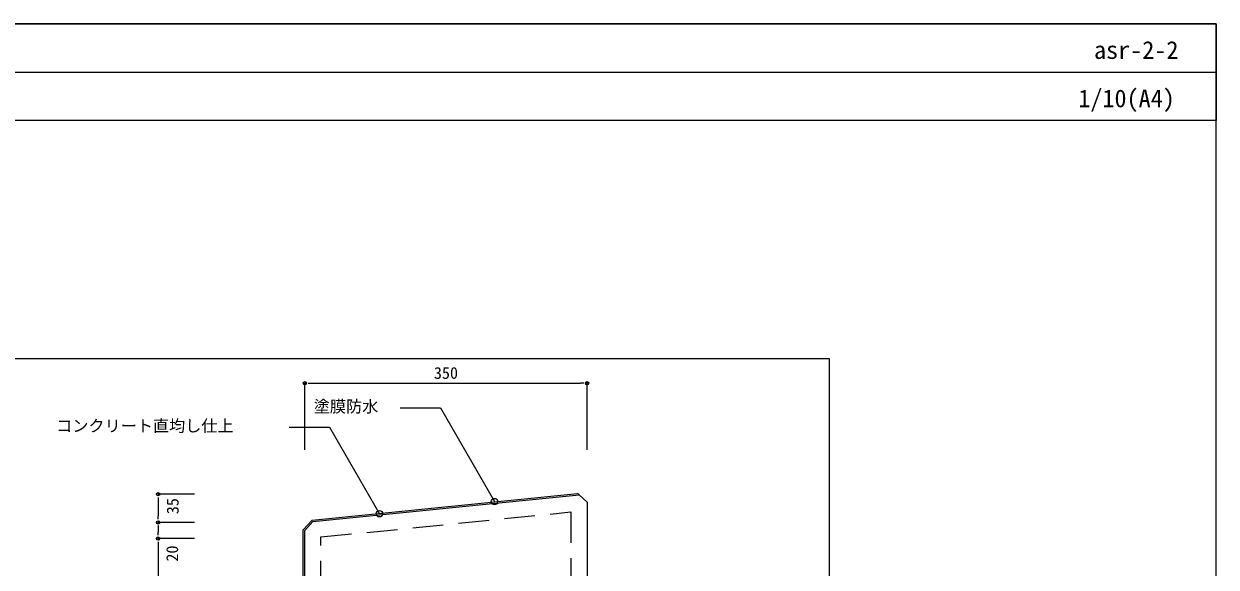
# Model space of a CAD drawing. Units: millimetres, scale not verified. Extents: x -1380 to 1380, y -955 to 955.
# Drawn here: x -98 to 1380, y 282 to 955 of the extents above; entities that cross this region are included whole.
import ezdxf
from ezdxf.enums import TextEntityAlignment as Align

# ---------------------------------------------------------------- set-up
doc = ezdxf.new("R2010")
doc.units = ezdxf.units.MM
doc.header["$LTSCALE"] = 3
doc.linetypes.add('USER1', pattern=[19.05, 12.7, -6.35])
for name, color, linetype, lineweight in [('0-0_0', 7, 'Continuous', 9), ('0-3_KUTAI', 3, 'Continuous', 18), ('0-4_BOUSUI', 1, 'Continuous', 18), ('0-5_MOJI', 7, 'Continuous', 18), ('0-6_sunpo', 7, 'Continuous', 18), ('0-B_WAKU', 7, 'Continuous', 18)]:
    doc.layers.add(name, color=color, linetype=linetype, lineweight=lineweight)
doc.styles.add('ＭＳ ゴシック', font='')
doc.styles.get('ＭＳ ゴシック').set_extended_font_data('MS Gothic')

# ---------------------------------------------------------------- blocks, each defined once
blk = doc.blocks.new('_DOT')
at = {"layer": '0-0_0'}
for p, q in [((-0.5, 0), (-1, 0)), ((0.25, 0), (-0.25, 0))]:
    blk.add_line(p, q, dxfattribs=at)
blk.add_circle((0, 0), 0.25, dxfattribs=at)

msp = doc.modelspace()

# ---------------------------------------------------------------- linework, layer by layer
at = {"layer": '0-0_0', "lineweight": 18}
msp.add_line((-1379.957, 895.031), (1380.043, 895.031), dxfattribs=at)
msp.add_lwpolyline([(900.043, -659.969), (-899.957, -659.969), (-899.957, 540.031), (900.043, 540.031)], close=True, dxfattribs=at)
at = {"layer": '0-3_KUTAI'}
msp.add_lwpolyline([(250.043, 147.031), (250.043, 327.031), (259.994, 338.026), (590.093, 371.036), (600.043, 362.031), (600.043, -659.969)], dxfattribs=at)
at = {"layer": '0-3_KUTAI', "linetype": 'USER1'}
msp.add_lwpolyline([(270.043, 137.031), (270.043, 318.931), (580.043, 349.931), (580.043, -659.969)], dxfattribs=at)
at = {"layer": '0-4_BOUSUI'}
msp.add_line((590.093, 371.036), (588.266, 372.863), dxfattribs=at)
msp.add_lwpolyline([(257.215, 137.031), (248.043, 146.203), (248.043, 327.802), (259.028, 339.94), (588.266, 372.863)], dxfattribs=at)
at = {"layer": '0-5_MOJI'}
for p, q in [((368.09, 479.042), (418.09, 479.042)), ((418.09, 479.042), (485.218, 362.774)), ((230.623, 455.005), (280.623, 455.005)), ((280.623, 455.005), (342.53, 347.778))]:
    msp.add_line(p, q, dxfattribs=at)
for centre in [(485.218, 362.774), (342.53, 347.778)]:
    msp.add_circle(centre, 4, dxfattribs=at)
at = {"layer": '0-6_sunpo'}
for p, q in [((250.043, 427.031), (250.043, 509.544)), ((258.043, 509.544), (592.043, 509.544)), ((600.043, 427.031), (600.043, 509.544)), ((113.122, 372.031), (68.122, 372.031)), ((68.122, 364.031), (68.122, 345.031)), ((113.122, 337.031), (68.122, 337.031)), ((113.122, 337.031), (68.122, 337.031)), ((68.122, 329.031), (68.122, 325.031)), ((113.122, 317.031), (68.122, 317.031)), ((113.122, 317.031), (68.122, 317.031)), ((68.122, 309.031), (68.122, 145.031))]:
    msp.add_line(p, q, dxfattribs=at)
at = {"layer": '0-B_WAKU'}
for points in [[(-1379.957, -954.969), (1380.043, -954.969), (1380.043, 955.031), (-1379.957, 955.031)], [(1380.043, 835.031), (-1379.957, 835.031), (-1379.957, 955.031), (1380.043, 955.031)]]:
    msp.add_lwpolyline(points, close=True, dxfattribs=at)

# ---------------------------------------------------------------- block references
at = {"layer": '0-6_sunpo', "xscale": 8, "yscale": 8}
for p, rotation in [((250.043, 509.544), 180), ((68.122, 372.031), 90), ((68.122, 337.031), 270), ((68.122, 337.031), 90), ((68.122, 317.031), 270), ((68.122, 317.031), 90)]:
    msp.add_blockref('_DOT', p, dxfattribs=dict(at, rotation=rotation))
msp.add_blockref('_DOT', (600.043, 509.544), dxfattribs=at)

# ---------------------------------------------------------------- texts
at = {"layer": '0-5_MOJI', "style": 'ＭＳ ゴシック'}
for s, p in [('塗膜防水', (261.131, 469.042)), ('コンクリート直均し仕上', (-58.266, 445.005))]:
    msp.add_text(s, height=14.66, dxfattribs=at).set_placement(p, align=Align.BOTTOM_LEFT)
at = {"layer": '0-6_sunpo', "style": 'ＭＳ ゴシック'}
msp.add_text('350', height=14.66, dxfattribs=at).set_placement((410.043, 510.544), align=Align.BOTTOM_LEFT)
for s, p in [('35', (97.891, 347.198)), ('20', (97.272, 288.426))]:
    msp.add_text(s, height=14.66, rotation=90, dxfattribs=at).set_placement(p, align=Align.BOTTOM_LEFT)
at = {"layer": '0-B_WAKU', "style": 'ＭＳ ゴシック'}
for s, p in [('asr-2-2', (1228.597, 905.031)), ('1/10(A4)', (1209.104, 845.031))]:
    msp.add_text(s, height=21.99, dxfattribs=at).set_placement(p, align=Align.BOTTOM_LEFT)

doc.saveas('drawing.dxf')
